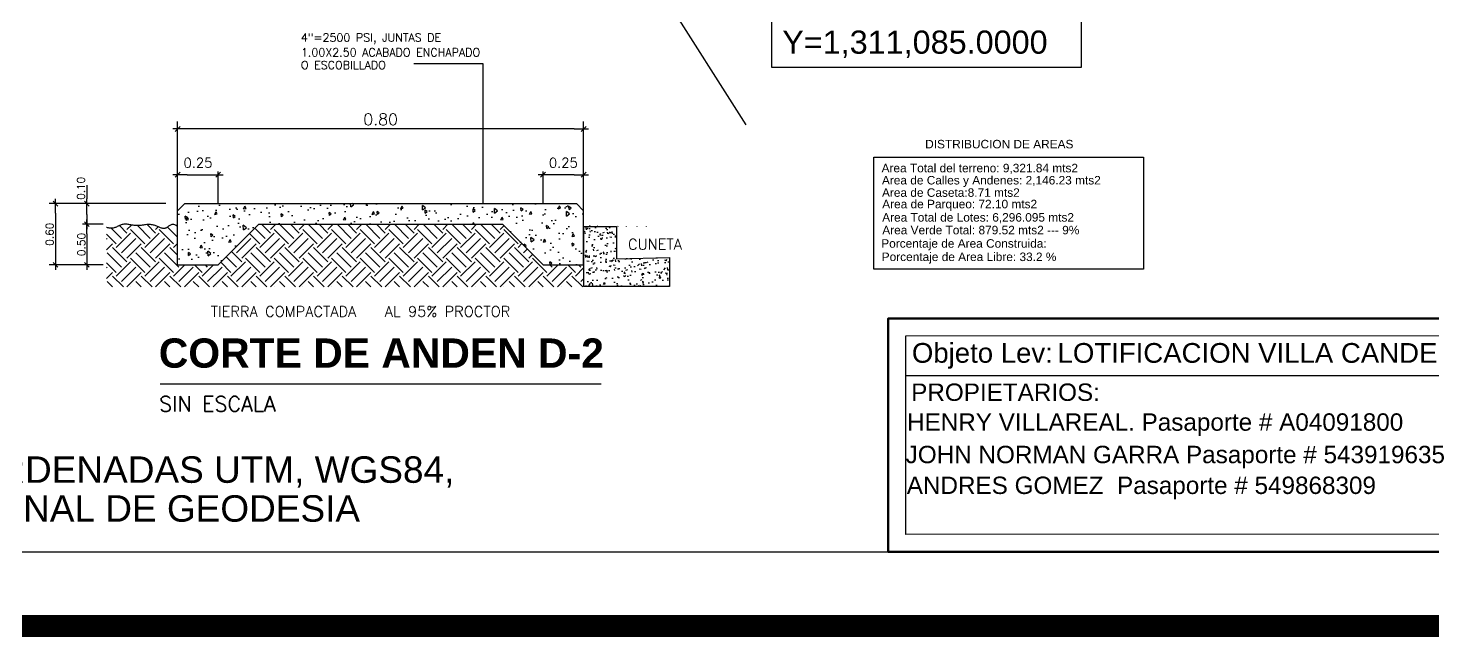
# Model space of a CAD drawing. Header units: millimetres. Extents: x 604785 to 1211550, y 1311006 to 2622648.
# Drawn here: x 604882.6 to 605028.6, y 1311005.5 to 1311068.8 of the extents above; entities that cross this region are included whole.
import ezdxf

# ---------------------------------------------------------------- set-up
doc = ezdxf.new("R2010")
doc.units = ezdxf.units.MM
for name, color, linetype in [('acera', 8, 'Continuous'), ('CAJETIN', 5, 'Continuous'), ('CERCO', 6, 'Continuous'), ('COTAS', 3, 'Continuous'), ('CVL_CUADCON_TX', 2, 'Continuous'), ('texto', 7, 'Continuous')]:
    doc.layers.add(name, color=color, linetype=linetype)
doc.styles.add('ARIALTEXT', font='')
doc.styles.add('HECTOR LOPEZ', font='arial.ttf')
doc.styles.add('PI', font='arial.ttf', dxfattribs={"height": 0.4})
doc.styles.add('PUNTOS PI', font='arial.ttf', dxfattribs={"height": 2.75})
doc.styles.add('ROMANS', font='ROMANS', dxfattribs={"height": 0.2})
doc.styles.add('ROTULOS', font='arial.ttf', dxfattribs={"height": 3})
doc.styles.get("Standard").update_dxf_attribs({"font": 'arial.ttf'})
doc.styles.get('ARIALTEXT').set_extended_font_data('Arial', bold=True)
doc.dimstyles.get("Standard").update_dxf_attribs({"dimtxt": 0.18, "dimasz": 0.18, "dimexe": 0.18, "dimexo": 0.0625, "dimgap": 0.09, "dimtad": 0, "dimtih": 1, "dimtoh": 1, "dimdec": 4, "dimzin": 0, "dimdsep": 46, "dimtxsty": 'Standard', "dimcen": 0.09, "dimadec": 0, "dimazin": 0, "dimtfac": 1, "dimtdec": 4, "dimtofl": 0, "dimtmove": 0, "dimatfit": 3, "dimfxl": 1, "dimtolj": 1, "dimtzin": 0, "dimarcsym": 0})

# ---------------------------------------------------------------- blocks, each defined once
blk = doc.blocks.new('DEPSA')
at = {"color": 8}
blk.add_line((-1, 0), (0.5, 0), dxfattribs=at)
at = {"color": 4}
blk.add_line((-0.25, -0.25), (0.25, 0.25), dxfattribs=at)

msp = doc.modelspace()

# ---------------------------------------------------------------- hatches: boundary and pattern name
h = msp.add_hatch()
h.set_pattern_fill('AR-CONC', color=6, scale=0.421875, angle=45, style=0)
h.set_pattern_definition([(95, (604030.6826, 1310210.7352), (2.32686, 1.9524674), [0.316406, -3.480469]), (40, (604030.6826, 1310210.7352), (-2.6577795, 1.829959), [0.253125, -2.784375]), (145.4514, (604030.8765, 1310210.898), (-0.3309165, 3.782427), [0.268904, -2.957943]), (91.1842, (604030.086, 1310211.3318), (3.677455, 2.689933), [0.47461, -5.220703]), (141.6356, (604030.3924, 1310211.556), (-0.117699, 5.694096), [0.403356, -4.436914]), (36.1842, (604030.086, 1310211.332), (-0.117703, 5.694096), [0.379687, -4.176562]), (66, (604030.5334, 1310211.481), (2.9816926, 0.5795823), [0.316406, -3.480469]), (11, (604030.5334, 1310211.481), (-1.437364, 2.8890356), [0.253125, -2.784375]), (116.4514, (604030.782, 1310211.5293), (1.544331, 3.468617), [0.268904, -2.957943]), (82.5, (604030.6826, 1310210.7352), (-0.95678375, 1.029332), [0, -2.750625, 0, -2.8265625, 0, -2.7949219]), (52.5, (604030.6826, 1310210.7352), (-0.3918077, 1.9613367), [0, -1.6115625, 0, -2.6873437, 0, -1.0652344]), (12.5, (604030.0173, 1310210.07), (1.6597329, 1.5251657), [0, -1.0546875, 0, -3.290625, 0, -4.3664062]), (2.5, (604029.719, 1310209.7716), (1.4410827, 2.0383304), [0, -1.3710937, 0, -2.1853125, 0, -3.1007812])])
h.paths.add_polyline_path([(604898.92, 1311050.549), (604898.163, 1311049.791), (604898.163, 1311044.187), (604902.382, 1311044.187), (604906.6, 1311048.406), (604931.913, 1311048.406), (604936.132, 1311044.187), (604940.35, 1311044.187), (604940.35, 1311049.791), (604939.593, 1311050.549)])
at = {"true_color": 0x939598}
h = msp.add_hatch(dxfattribs=at)
h.set_pattern_fill('EARTH', color=252, scale=8.4375, angle=45, style=0)
h.set_pattern_definition([(45, (605838.536, 1310215.5746), (2e-16, 2.9831067), [2.109375, -2.109375]), (45, (605837.9767, 1310216.134), (2e-16, 2.9831067), [2.109375, -2.109375]), (45, (605837.4174, 1310216.6933), (2e-16, 2.9831067), [2.109375, -2.109375]), (135, (605837.4174, 1310217.0662), (-2.9831067, 5e-16), [2.109375, -2.109375]), (135, (605837.9767, 1310217.6255), (-2.9831067, 5e-16), [2.109375, -2.109375]), (135, (605838.536, 1310218.1848), (-2.9831067, 5e-16), [2.109375, -2.109375])])
h.paths.add_polyline_path([(604906.6, 1311048.406), (604902.382, 1311044.187), (604898.163, 1311044.187), (604898.163, 1311048.184), (604898.008, 1311048.272), (604897.872, 1311048.331), (604897.754, 1311048.365), (604897.65, 1311048.377), (604897.558, 1311048.37), (604897.478, 1311048.35), (604897.405, 1311048.319), (604897.339, 1311048.282), (604897.277, 1311048.242), (604897.219, 1311048.2), (604897.162, 1311048.158), (604897.072, 1311048.091), (604896.967, 1311048.025), (604896.855, 1311047.982), (604896.727, 1311047.966), (604896.588, 1311047.978), (604896.44, 1311048.014), (604896.322, 1311048.056), (604896.242, 1311048.087), (604896.161, 1311048.122), (604896.078, 1311048.159), (604895.994, 1311048.196), (604895.909, 1311048.232), (604895.821, 1311048.267), (604895.732, 1311048.298), (604895.642, 1311048.324), (604895.55, 1311048.345), (604895.456, 1311048.36), (604895.36, 1311048.37), (604895.262, 1311048.375), (604895.161, 1311048.375), (604895.057, 1311048.372), (604894.95, 1311048.364), (604894.84, 1311048.353), (604894.727, 1311048.339), (604894.611, 1311048.323), (604894.492, 1311048.306), (604894.372, 1311048.291), (604894.251, 1311048.277), (604894.13, 1311048.266), (604894.008, 1311048.26), (604893.888, 1311048.26), (604893.769, 1311048.266), (604893.652, 1311048.278), (604893.538, 1311048.295), (604893.425, 1311048.314), (604893.316, 1311048.335), (604893.21, 1311048.355), (604893.106, 1311048.374), (604893.007, 1311048.391), (604892.911, 1311048.403), (604892.819, 1311048.41), (604892.73, 1311048.413), (604892.642, 1311048.41), (604892.557, 1311048.403), (604892.473, 1311048.389), (604892.39, 1311048.37), (604892.306, 1311048.345), (604892.223, 1311048.314), (604892.139, 1311048.278), (604892.055, 1311048.239), (604891.971, 1311048.199), (604891.886, 1311048.159), (604891.802, 1311048.12), (604891.719, 1311048.085), (604891.593, 1311048.041), (604891.428, 1311048.007), (604891.263, 1311047.997), (604891.096, 1311048.008), (604890.968, 1311048.03), (604890.883, 1311048.05), (604890.774, 1311048.078), (604890.774, 1311041.896), (604940.35, 1311041.896), (604940.35, 1311048.175), (604947.532, 1311048.143), (604947.439, 1311048.121), (604947.341, 1311048.105), (604947.243, 1311048.102), (604947.143, 1311048.112), (604947.043, 1311048.133), (604946.946, 1311048.159), (604946.856, 1311048.185), (604946.802, 1311048.201), (604946.746, 1311048.216), (604946.687, 1311048.229), (604946.624, 1311048.24), (604946.556, 1311048.247), (604946.482, 1311048.251), (604946.4, 1311048.249), (604946.311, 1311048.242), (604946.212, 1311048.228), (604946.106, 1311048.209), (604945.997, 1311048.185), (604945.885, 1311048.16), (604945.775, 1311048.133), (604945.668, 1311048.107), (604945.567, 1311048.083), (604945.476, 1311048.062), (604945.353, 1311048.037), (604945.229, 1311048.023), (604945.128, 1311048.028), (604945.039, 1311048.051), (604944.959, 1311048.087), (604944.869, 1311048.133), (604944.815, 1311048.16), (604944.758, 1311048.185), (604944.696, 1311048.209), (604944.629, 1311048.228), (604944.557, 1311048.242), (604944.478, 1311048.249), (604944.395, 1311048.251), (604944.307, 1311048.247), (604944.217, 1311048.238), (604944.125, 1311048.226), (604944.033, 1311048.21), (604943.941, 1311048.192), (604943.852, 1311048.173), (604943.765, 1311048.152), (604943.682, 1311048.13), (604943.602, 1311048.109), (604943.526, 1311048.087), (604943.454, 1311048.067), (604943.343, 1311048.036), (604943.227, 1311048.007), (604943.124, 1311047.988), (604943.033, 1311047.983), (604942.948, 1311047.994), (604942.869, 1311048.022), (604942.792, 1311048.066), (604942.719, 1311048.114), (604942.673, 1311048.144), (604942.626, 1311048.173), (604942.575, 1311048.2), (604942.522, 1311048.226), (604942.465, 1311048.247), (604942.406, 1311048.266), (604942.345, 1311048.28), (604942.282, 1311048.291), (604942.22, 1311048.299), (604942.158, 1311048.303), (604942.097, 1311048.303), (604942.039, 1311048.3), (604941.984, 1311048.294), (604941.932, 1311048.284), (604941.882, 1311048.273), (604941.833, 1311048.26), (604941.786, 1311048.246), (604941.709, 1311048.224), (604941.626, 1311048.204), (604941.534, 1311048.192), (604941.442, 1311048.19), (604941.351, 1311048.197), (604941.265, 1311048.213), (604941.185, 1311048.236), (604941.11, 1311048.261), (604941.065, 1311048.276), (604941.019, 1311048.289), (604940.971, 1311048.302), (604940.921, 1311048.313), (604940.869, 1311048.321), (604940.813, 1311048.325), (604940.752, 1311048.324), (604940.686, 1311048.316), (604940.614, 1311048.3), (604940.535, 1311048.273), (604940.447, 1311048.235), (604940.35, 1311048.184), (604940.35, 1311044.187), (604936.132, 1311044.187), (604931.913, 1311048.406)])
at = {"true_color": 0x000000}
h = msp.add_hatch(dxfattribs=at)
h.set_pattern_fill('AR-CONC', color=18, scale=0.01)
h.set_pattern_definition([(50, (301977.3005, 655455.9095), (1.82184669, -0.1593908554), [0.1905, -2.0955]), (355, (301977.3005, 655455.9095), (-0.3524342142, 1.9105684524), [0.1524, -1.6764058417]), (100.4514447, (301977.4523, 655455.8962), (1.469412471, 1.751177519), [0.161900088, -1.780902446]), (46.1842, (301977.3005, 655456.4175), (2.710790409, -0.420423279), [0.28575, -3.14325]), (96.6355576, (301977.5264, 655456.3824), (2.3740413405, 2.474261246), [0.242850231, -2.671356082]), (351.18415117, (301977.3005, 655456.4175), (2.374041341, 2.474261246), [0.228599671, -2.514597319]), (21, (301977.5545, 655456.2905), (1.5161439127, -1.022651982), [0.1905, -2.0955]), (326, (301977.5545, 655456.2905), (0.6180202835, 1.841879661), [0.1524, -1.6764]), (71.451445, (301977.6809, 655456.2053), (2.134164193, 0.819227689), [0.161900088, -1.780899376]), (37.5, (301977.3005, 655455.9095), (0.0308860325, 0.84555038873), [0, -1.65608, 0, -1.7018, 0, -1.68275]), (7.5, (301977.3005, 655455.9095), (0.6681966251, 1.0018057482), [0, -0.97028, 0, -1.61798, 0, -0.64135]), (327.5, (301976.7341, 655455.9095), (1.3559059517, -0.0572874399), [0, -0.635, 0, -1.9812, 0, -2.6289]), (317.5, (301976.4801, 655455.9095), (1.4812918139, 0.2542649103), [0, -0.8255, 0, -1.31572, 0, -1.8669])])
h.paths.add_polyline_path([(604943.769, 1311044.823), (604943.769, 1311048.184), (604940.35, 1311048.184), (604940.35, 1311041.971), (604949.278, 1311041.971), (604949.278, 1311044.95)])

# ---------------------------------------------------------------- linework, layer by layer
at = {"color": 8}
for p, q in [((604898.163, 1311049.791), (604898.163, 1311059.072)), ((604940.35, 1311049.791), (604940.35, 1311059.072)), ((604939.35, 1311058.304), (604899.163, 1311058.304)), ((604898.163, 1311049.791), (604898.163, 1311057.236)), ((604940.35, 1311049.791), (604940.35, 1311057.236)), ((604899.163, 1311053.554), (604901.382, 1311053.554)), ((604902.382, 1311050.549), (604902.382, 1311053.893)), ((604936.132, 1311050.549), (604936.132, 1311053.893)), ((604939.35, 1311053.554), (604937.132, 1311053.554)), ((604888.726, 1311052.48), (604888.726, 1311051.045)), ((604896.926, 1311050.549), (604884.818, 1311050.549)), ((604896.926, 1311050.549), (604885.226, 1311050.549)), ((604885.478, 1311049.549), (604885.478, 1311045.187)), ((604888.726, 1311049.406), (604888.726, 1311049.549)), ((604890.426, 1311048.406), (604888.277, 1311048.406)), ((604888.726, 1311047.406), (604888.726, 1311045.187)), ((604890.426, 1311044.187), (604884.818, 1311044.187)), ((604890.426, 1311044.187), (604885.226, 1311044.187))]:
    msp.add_line(p, q, dxfattribs=at)
at = {"color": 7}
for p, q in [((604898.92, 1311050.549), (604898.163, 1311049.791)), ((604898.92, 1311050.549), (604939.593, 1311050.549)), ((604939.593, 1311050.549), (604940.35, 1311049.791)), ((604898.163, 1311048.184), (604898.163, 1311049.791)), ((604940.35, 1311048.184), (604940.35, 1311049.791))]:
    msp.add_line(p, q, dxfattribs=at)
at = {"color": 3}
for p, q in [((604898.163, 1311044.187), (604898.163, 1311048.184)), ((604906.6, 1311048.406), (604902.382, 1311044.187)), ((604906.6, 1311048.406), (604931.913, 1311048.406)), ((604931.913, 1311048.406), (604936.132, 1311044.187)), ((604940.35, 1311044.187), (604940.35, 1311048.184)), ((604898.163, 1311044.187), (604902.382, 1311044.187)), ((604936.132, 1311044.187), (604940.35, 1311044.187))]:
    msp.add_line(p, q, dxfattribs=at)
for p, q in [((604940.35, 1311048.184), (604943.769, 1311048.184)), ((604940.35, 1311048.184), (604940.35, 1311041.971)), ((604943.769, 1311048.184), (604943.769, 1311044.823)), ((604943.769, 1311044.823), (604949.278, 1311044.95)), ((604949.278, 1311044.95), (604949.278, 1311041.971)), ((604940.35, 1311041.971), (604949.278, 1311041.971)), ((604973.817, 1311032.697), (605114.19, 1311032.697))]:
    msp.add_line(p, q)
at = {"color": 1}
msp.add_line((604896.34, 1311031.828), (604942.173, 1311031.828), dxfattribs=at)
at = {"const_width": 2.28}
msp.add_lwpolyline([(604785.969, 1311006.678), (605205.069, 1311006.678), (605205.069, 1311303.678), (604785.969, 1311303.678)], close=True, dxfattribs=at)
at = {"color": 4}
msp.add_lwpolyline([(604898.163, 1311048.184), (604898.008, 1311048.272), (604897.872, 1311048.331), (604897.754, 1311048.365), (604897.65, 1311048.377), (604897.558, 1311048.37), (604897.478, 1311048.35), (604897.405, 1311048.319), (604897.339, 1311048.282), (604897.277, 1311048.242), (604897.219, 1311048.2), (604897.162, 1311048.158), (604897.107, 1311048.117), (604897.053, 1311048.079), (604896.998, 1311048.044), (604896.942, 1311048.015), (604896.884, 1311047.993), (604896.822, 1311047.978), (604896.758, 1311047.97), (604896.691, 1311047.97), (604896.622, 1311047.975), (604896.55, 1311047.987), (604896.475, 1311048.005), (604896.399, 1311048.028), (604896.322, 1311048.056), (604896.242, 1311048.087), (604896.161, 1311048.122), (604896.078, 1311048.159), (604895.994, 1311048.196), (604895.909, 1311048.232), (604895.821, 1311048.267), (604895.732, 1311048.298), (604895.642, 1311048.324), (604895.55, 1311048.345), (604895.456, 1311048.36), (604895.36, 1311048.37), (604895.262, 1311048.375), (604895.161, 1311048.375), (604895.057, 1311048.372), (604894.95, 1311048.364), (604894.84, 1311048.353), (604894.727, 1311048.339), (604894.611, 1311048.323), (604894.492, 1311048.306), (604894.372, 1311048.291), (604894.251, 1311048.277), (604894.13, 1311048.266), (604894.008, 1311048.26), (604893.888, 1311048.26), (604893.769, 1311048.266), (604893.652, 1311048.278), (604893.538, 1311048.295), (604893.425, 1311048.314), (604893.316, 1311048.335), (604893.21, 1311048.355), (604893.106, 1311048.374), (604893.007, 1311048.391), (604892.911, 1311048.403), (604892.819, 1311048.41), (604892.73, 1311048.413), (604892.642, 1311048.41), (604892.557, 1311048.403), (604892.473, 1311048.389), (604892.39, 1311048.37), (604892.306, 1311048.345), (604892.223, 1311048.314), (604892.139, 1311048.278), (604892.055, 1311048.239), (604891.971, 1311048.199), (604891.886, 1311048.159), (604891.802, 1311048.12), (604891.719, 1311048.085), (604891.635, 1311048.056), (604891.552, 1311048.032), (604891.469, 1311048.015), (604891.386, 1311048.004), (604891.303, 1311047.999), (604891.22, 1311047.999), (604891.136, 1311048.005), (604891.052, 1311048.015), (604890.968, 1311048.03), (604890.883, 1311048.05), (604890.796, 1311048.072), (604890.774, 1311048.079)], dxfattribs=at)
at = {"lineweight": 50}
msp.add_lwpolyline([(605190.069, 1311014.381), (604972.001, 1311014.381), (604972.001, 1311038.63), (605190.069, 1311038.63)], close=True, dxfattribs=at)
msp.add_lwpolyline([(605189.114, 1311016.199), (604973.817, 1311016.166), (604973.817, 1311036.806), (605189.114, 1311036.839)], close=True)
at = {"layer": 'acera', "color": 7}
for p, q in [((604970.499, 1311055.377, 0.361), (604998.52, 1311055.377, 0.361)), ((604970.499, 1311043.755, 0.361), (604970.499, 1311055.377, 0.361)), ((604998.52, 1311055.377, 0.361), (604998.52, 1311043.755, 0.361)), ((604998.52, 1311043.755, 0.361), (604970.499, 1311043.755, 0.361))]:
    msp.add_line(p, q, dxfattribs=at)
at = {"layer": 'CAJETIN'}
msp.add_line((604800.969, 1311014.381), (605190.069, 1311014.381), dxfattribs=at)
at = {"layer": 'CERCO'}
msp.add_line((604940.498, 1311085), (604957.189, 1311058.74), dxfattribs=at)
at = {"layer": 'COTAS'}
msp.add_lwpolyline([(604959.923, 1311077.128), (604992.052, 1311077.128), (604992.052, 1311064.687), (604959.923, 1311064.687)], close=True, dxfattribs=at)

# ---------------------------------------------------------------- block references
at = {"color": 8}
for p, rotation in [((604898.163, 1311058.304), 180), ((604898.163, 1311053.554), 180), ((604885.478, 1311050.549), 90), ((604888.726, 1311050.549), 90), ((604888.726, 1311048.406), 90), ((604888.726, 1311048.406), 270), ((604885.478, 1311044.187), 270), ((604888.726, 1311044.187), 270)]:
    msp.add_blockref('DEPSA', p, dxfattribs=dict(at, rotation=rotation))
for p in [(604940.35, 1311058.304), (604902.382, 1311053.554), (604940.35, 1311053.554)]:
    msp.add_blockref('DEPSA', p, dxfattribs=at)
at = {"rotation": 180}
msp.add_blockref('DEPSA', (604936.132, 1311053.554), dxfattribs=at)

# ---------------------------------------------------------------- texts
for s, height, style, p in [('4"=2500 PSI, JUNTAS DE', 0.84375, 'ROMANS', (604910.975, 1311067.383)), ('1.00X2.50 ACABADO ENCHAPADO', 0.84375, 'ROMANS', (604910.975, 1311065.844)), ('O ESCOBILLADO', 0.84375, 'ROMANS', (604910.975, 1311064.519)), ('CUNETA', 1.1065, 'ROMANS', (604944.964, 1311045.777)), ('TIERRA COMPACTADA', 1.10655, 'ROMANS', (604901.606, 1311038.79)), ('AL 95% PROCTOR', 1.10655, 'ROMANS', (604919.688, 1311038.79)), ('CUADRO DE DERROTERO CON COORDENADAS UTM, WGS84,', 2.75, 'PI', (604811.455, 1311021.545)), ('Z-16 NO VINCULADA  A LA RED NACIONAL DE GEODESIA', 2.75, 'PI', (604811.455, 1311017.505))]:
    msp.add_text(s, height=height, dxfattribs=dict(style=style)).set_placement(p)
at = {"color": 7, "lineweight": 50, "style": 'HECTOR LOPEZ'}
for s, height, p in [('Objeto Lev:', 2.05045, (604974.459, 1311034.018)), ('LOTIFICACION VILLA CANDELARIA', 2.05045, (604989.595, 1311034.014)), ('PROPIETARIOS:', 1.8044, (604974.387, 1311030.057)), ('HENRY VILLAREAL. Pasaporte # A04091800', 1.8044, (604973.956, 1311026.957)), ('JOHN NORMAN GARRA Pasaporte # 543919635', 1.8044, (604973.817, 1311023.585)), ('ANDRES GOMEZ  Pasaporte # 549868309', 1.8044, (604973.928, 1311020.384))]:
    msp.add_text(s, height=height, dxfattribs=at).set_placement(p)
at = {"color": 1, "style": 'ROMANS'}
msp.add_text('SIN ESCALA', height=1.5787, dxfattribs=at).set_placement((604896.244, 1311028.955))
at = {"attachment_point": 5, "style": 'ROMANS'}
for s, insert, char_height in [('\\A1;0.80', (604919.257, 1311059.296), 1.2), ('\\A1;0.25', (604900.272, 1311054.799), 1), ('\\A1;0.25', (604938.241, 1311054.799), 1)]:
    msp.add_mtext(s, dxfattribs=dict(at, insert=insert, char_height=char_height))
at = {"char_height": 0.8, "attachment_point": 5, "rotation": 90, "style": 'ROMANS'}
for s, insert in [('\\A1;0.10', (604888.112, 1311052.135)), ('\\A1;0.60', (604884.866, 1311047.368)), ('\\A1;0.50', (604888.169, 1311046.297))]:
    msp.add_mtext(s, dxfattribs=dict(at, insert=insert))
at = {"color": 3, "insert": (604896.207, 1311036.546), "char_height": 3.04054, "attachment_point": 1, "style": 'ARIALTEXT'}
msp.add_mtext('CORTE DE ANDEN D-2', dxfattribs=at)
at = {"layer": 'CVL_CUADCON_TX', "color": 251, "true_color": 0x636466, "style": 'PUNTOS PI'}
msp.add_text('Y=1,311,085.0000', height=2.40679, dxfattribs=at).set_placement((604960.988, 1311066.123))
at = {"layer": 'texto', "color": 7, "char_height": 0.88203, "width": 138.58155, "attachment_point": 3, "style": 'ROTULOS'}
for s, insert in [('DISTRIBUCION DE AREAS', (604991.244, 1311057.172)), ('Area Total del terreno: {\\C1;9,321.84 mts2}', (604991.721, 1311054.686)), ('Area de Calles y Andenes: {\\C1;2,146.23 mts2}', (604994.086, 1311053.423)), ('Area de Caseta:{\\C1;8.71 mts2}', (604985.668, 1311052.138)), ('Area de Parqueo: {\\C1;72.10 mts2}', (604987.472, 1311050.947)), ('Area Total de Lotes: {\\C1;6,296.095 mts2}', (604991.304, 1311049.563)), ('Area Verde Total: {\\C1;879.52 mts2 --- 9%}', (604991.859, 1311048.244)), ('Porcentaje de Area Construida: ', (604988.468, 1311046.853)), ('Porcentaje de Area Libre: {\\C1;33.2 %}', (604989.475, 1311045.465))]:
    msp.add_mtext(s, dxfattribs=dict(at, insert=insert))

# ---------------------------------------------------------------- leaders
at = {"color": 8}
msp.add_leader([(604929.923, 1311050.611), (604929.923, 1311065.063), (604922.714, 1311065.063)], dimstyle='Standard', dxfattribs=at)

doc.saveas('drawing.dxf')
